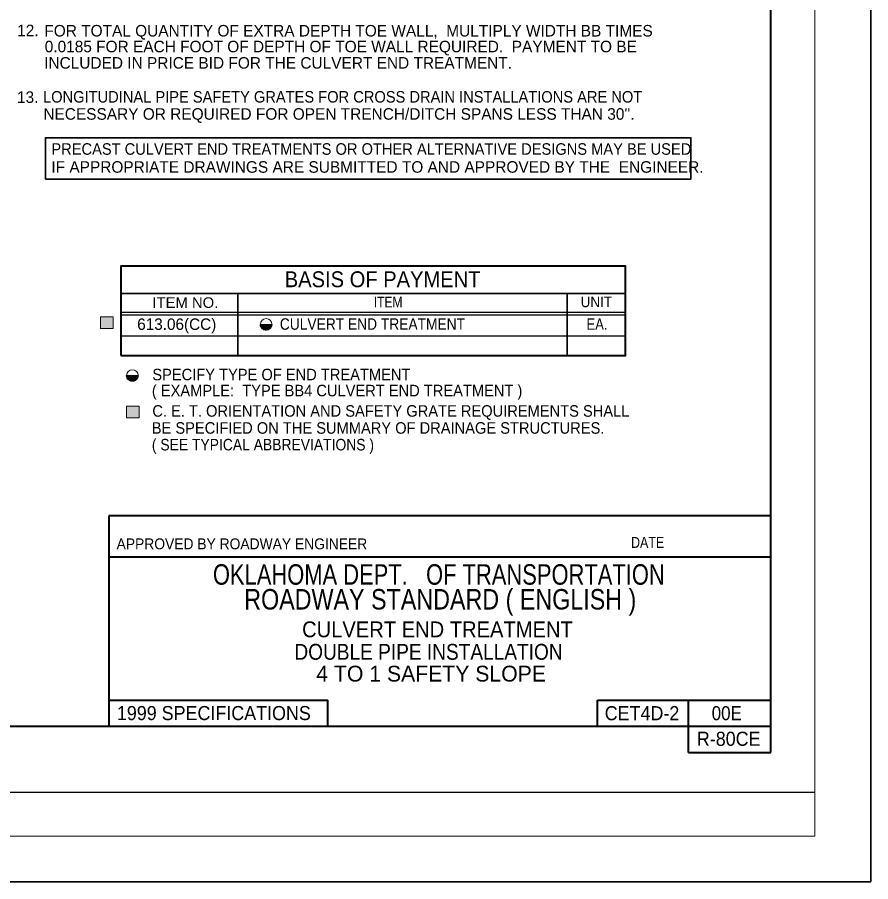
# Model space of a CAD drawing. Extents: x -873 to -38, y -356 to 186.
# Drawn here: x -597.9 to -501, y -356.3 to -258.2 of the extents above; entities that cross this region are included whole.
import ezdxf

# ---------------------------------------------------------------- set-up
doc = ezdxf.new("R2010")
doc.units = 0
doc.header["$LTSCALE"] = 0.5
doc.layers.add('1', color=7, linetype='Continuous', lineweight=13)
doc.layers.add('25', color=7, linetype='Continuous', lineweight=25)
doc.layers.add('15', color=7, linetype='Continuous')

msp = doc.modelspace()

# ---------------------------------------------------------------- hatches: boundary and pattern name
at = {"layer": '1'}
for points in [[(-587.0361, -293.4943), (-588.4868, -293.4943), (-588.4868, -292.1815), (-587.0361, -292.1815)], [(-584.0683, -303.6426), (-585.519, -303.6426), (-585.519, -302.3297), (-584.0683, -302.3297)]]:
    msp.add_hatch(color=256, dxfattribs=at).paths.add_polyline_path(points)

# ---------------------------------------------------------------- linework, layer by layer
for p, q in [((-507.3467, -351.1792), (-507.3467, -121.1746)), ((-867.3547, -351.1792), (-507.3467, -351.1792))]:
    msp.add_line(p, q, dxfattribs=at)
at = {"layer": '1', "lineweight": 40}
for p, q in [((-512.3473, -338.6789), (-512.3473, -133.675)), ((-587.526, -314.7858), (-587.526, -338.6789)), ((-512.3473, -314.7858), (-587.526, -314.7858)), ((-587.526, -319.4332), (-512.3473, -319.4332)), ((-587.526, -335.7), (-562.6514, -335.7)), ((-562.6514, -338.6789), (-562.6514, -335.7)), ((-532.0277, -338.6789), (-532.0277, -335.7)), ((-532.0277, -335.7), (-512.3473, -335.7)), ((-521.7002, -341.6577), (-521.7002, -335.7)), ((-837.3543, -338.6789), (-512.3473, -338.6789)), ((-512.3473, -341.6577), (-512.3473, -338.6789)), ((-521.7002, -341.6577), (-512.3473, -341.6577))]:
    msp.add_line(p, q, dxfattribs=at)
at = {"layer": '1', "lineweight": 35}
for p, q in [((-586.2188, -289.529), (-528.8604, -289.529)), ((-535.4855, -296.5874), (-535.4855, -289.5281)), ((-572.8824, -296.5874), (-572.8824, -289.6277))]:
    msp.add_line(p, q, dxfattribs=at)
at = {"layer": '1', "lineweight": 25}
for p, q in [((-586.0768, -291.6533), (-528.8604, -291.6533)), ((-586.0768, -291.9533), (-528.8604, -291.9533)), ((-570.3137, -293.0609), (-570.3047, -293.0519)), ((-570.3137, -293.1065), (-570.2591, -293.0519)), ((-570.3137, -293.0528), (-569.6821, -293.6848)), ((-570.3137, -293.0988), (-569.7272, -293.6857)), ((-570.3069, -293.1457), (-570.2133, -293.0519)), ((-570.3045, -293.1544), (-569.7811, -293.6774)), ((-570.2974, -293.1821), (-570.1677, -293.0519)), ((-570.2869, -293.2176), (-570.1216, -293.0519)), ((-570.2869, -293.2177), (-569.8367, -293.6678)), ((-570.2745, -293.2507), (-570.0759, -293.0519)), ((-570.2695, -293.0519), (-569.6385, -293.6826)), ((-570.262, -293.2838), (-570.0298, -293.0519)), ((-570.2591, -293.2911), (-569.9111, -293.6395)), ((-570.2493, -293.3172), (-569.984, -293.0519)), ((-570.2342, -293.3477), (-569.9382, -293.0519)), ((-570.2234, -293.0519), (-569.5952, -293.6803)), ((-570.2166, -293.3759), (-569.8923, -293.0519)), ((-570.2099, -293.3863), (-569.9979, -293.5977)), ((-570.1984, -293.4037), (-569.8467, -293.0519)), ((-570.1809, -293.4322), (-569.8007, -293.0519)), ((-570.1773, -293.0519), (-569.5531, -293.6763)), ((-570.1616, -293.4584), (-569.7548, -293.0519)), ((-570.139, -293.4813), (-569.7092, -293.0519)), ((-570.1319, -293.0519), (-569.5115, -293.6722)), ((-570.1159, -293.5044), (-569.6629, -293.0519)), ((-570.093, -293.5273), (-569.6173, -293.0519)), ((-570.0859, -293.0519), (-569.4746, -293.6632)), ((-570.0693, -293.549), (-569.5719, -293.0519)), ((-570.0419, -293.5684), (-569.5258, -293.0519)), ((-570.0404, -293.0519), (-569.4433, -293.6487)), ((-570.0149, -293.5869), (-569.4798, -293.0519)), ((-569.9942, -293.0519), (-569.4121, -293.6338)), ((-569.9878, -293.6051), (-569.4342, -293.0519)), ((-569.9578, -293.6213), (-569.3883, -293.0519)), ((-569.9486, -293.0519), (-569.3808, -293.6197)), ((-569.9248, -293.6338), (-569.3423, -293.0519)), ((-569.9023, -293.0519), (-569.3493, -293.6049)), ((-569.8918, -293.6466), (-569.2967, -293.0519)), ((-569.8586, -293.6591), (-569.2508, -293.0519)), ((-569.8569, -293.0519), (-569.3192, -293.5895)), ((-569.8245, -293.6712), (-569.2052, -293.0519)), ((-569.8111, -293.0519), (-569.2933, -293.5691)), ((-569.7844, -293.6769), (-569.1596, -293.0519)), ((-569.7655, -293.0519), (-569.2679, -293.549)), ((-569.7446, -293.6827), (-569.1132, -293.0519)), ((-569.7197, -293.0519), (-569.2435, -293.5278)), ((-569.7015, -293.6853), (-569.0679, -293.0519)), ((-569.6733, -293.0519), (-569.2208, -293.5047)), ((-569.6532, -293.6835), (-569.0218, -293.0523)), ((-569.6279, -293.0519), (-569.1977, -293.4819)), ((-569.6052, -293.6812), (-569.0264, -293.1022)), ((-569.5817, -293.0519), (-569.1768, -293.4566)), ((-569.5546, -293.6766), (-569.0364, -293.1582)), ((-569.5361, -293.0519), (-569.1579, -293.4303)), ((-569.5036, -293.6713), (-569.0533, -293.2209)), ((-569.4902, -293.0519), (-569.1383, -293.4038)), ((-569.4446, -293.0519), (-569.1204, -293.3763)), ((-569.4281, -293.6413), (-569.0758, -293.2897)), ((-569.399, -293.0519), (-569.1027, -293.3477)), ((-569.3529, -293.0519), (-569.0857, -293.3186)), ((-569.3427, -293.6019), (-569.1244, -293.3838)), ((-569.3071, -293.0519), (-569.0742, -293.2845)), ((-569.2608, -293.0519), (-569.0628, -293.2502)), ((-569.2153, -293.0519), (-569.0517, -293.2159)), ((-569.1698, -293.0519), (-569.041, -293.1803)), ((-569.1239, -293.0519), (-569.0329, -293.1425)), ((-569.0779, -293.0519), (-569.0264, -293.1034)), ((-569.0321, -293.0519), (-569.0229, -293.0612)), ((-586.1481, -294.3617), (-528.8604, -294.3617)), ((-585.5097, -298.8682), (-585.5005, -298.8592)), ((-585.5097, -298.9142), (-585.4551, -298.8592)), ((-585.5097, -298.8604), (-584.8784, -299.4922)), ((-585.5097, -298.9061), (-584.9233, -299.4931)), ((-585.503, -298.953), (-585.4092, -298.8592)), ((-585.5003, -298.9617), (-584.9774, -299.4852)), ((-585.4934, -298.9897), (-585.3636, -298.8592)), ((-585.4834, -299.0248), (-585.3176, -298.8592)), ((-585.4834, -299.0252), (-585.0326, -299.4751)), ((-585.4705, -299.0582), (-585.2717, -298.8592)), ((-585.4655, -298.8592), (-584.8347, -299.4902)), ((-585.458, -299.0912), (-585.2261, -298.8592)), ((-585.4551, -299.0984), (-585.1073, -299.447)), ((-585.4453, -299.1247), (-585.1799, -298.8592)), ((-585.4301, -299.1555), (-585.1342, -298.8592)), ((-585.4193, -298.8592), (-584.7911, -299.4876)), ((-585.4123, -299.1832), (-585.0883, -298.8592)), ((-585.4061, -299.1936), (-585.1941, -299.4058)), ((-585.3942, -299.2112), (-585.0427, -298.8592)), ((-585.3772, -299.2394), (-584.9965, -298.8592)), ((-585.3738, -298.8592), (-584.7492, -299.4837)), ((-585.3576, -299.2657), (-584.9511, -298.8592)), ((-585.3348, -299.2889), (-584.9053, -298.8592)), ((-585.3278, -298.8592), (-584.7077, -299.4797)), ((-585.3124, -299.312), (-584.8592, -298.8592)), ((-585.289, -299.3347), (-584.8136, -298.8592)), ((-585.2824, -298.8592), (-584.6704, -299.4708)), ((-585.2653, -299.3563), (-584.7677, -298.8592)), ((-585.2378, -299.3757), (-584.7221, -298.8592)), ((-585.2366, -298.8592), (-584.6397, -299.4562)), ((-585.2109, -299.3942), (-584.6759, -298.8592)), ((-585.1902, -298.8592), (-584.6083, -299.4418)), ((-585.1836, -299.4126), (-584.6302, -298.8592)), ((-585.1537, -299.4289), (-584.5842, -298.8592)), ((-585.1449, -298.8592), (-584.5767, -299.4273)), ((-585.1209, -299.4418), (-584.5385, -298.8592)), ((-585.0986, -298.8592), (-584.5458, -299.4122)), ((-585.0878, -299.4543), (-584.4925, -298.8592)), ((-585.0548, -299.4668), (-584.4471, -298.8592)), ((-585.0529, -298.8592), (-584.5153, -299.397)), ((-585.0205, -299.4784), (-584.4013, -298.8592)), ((-585.0072, -298.8592), (-584.4896, -299.3768)), ((-584.9802, -299.4842), (-584.3554, -298.8592)), ((-584.9615, -298.8592), (-584.4638, -299.3563)), ((-584.9404, -299.4905), (-584.3096, -298.8592)), ((-584.9155, -298.8592), (-584.4398, -299.3356)), ((-584.8973, -299.4927), (-584.2637, -298.8592)), ((-584.8698, -298.8592), (-584.4167, -299.3122)), ((-584.849, -299.4907), (-584.2179, -298.8597)), ((-584.8238, -298.8592), (-584.3935, -299.2892)), ((-584.8013, -299.4887), (-584.2223, -298.9095)), ((-584.7777, -298.8592), (-584.3733, -299.2638)), ((-584.7509, -299.4839), (-584.2324, -298.9656)), ((-584.7321, -298.8592), (-584.3537, -299.2376)), ((-584.6996, -299.4787), (-584.2491, -299.0283)), ((-584.6862, -298.8592), (-584.3342, -299.2113)), ((-584.6409, -298.8592), (-584.3162, -299.1837)), ((-584.6239, -299.4493), (-584.272, -299.097)), ((-584.5947, -298.8592), (-584.2987, -299.1555)), ((-584.5489, -298.8592), (-584.2817, -299.1259)), ((-584.5387, -299.4095), (-584.3208, -299.1914)), ((-584.5029, -298.8592), (-584.2702, -299.0917)), ((-584.4573, -298.8592), (-584.2592, -299.0576)), ((-584.4112, -298.8592), (-584.2475, -299.0232)), ((-584.366, -298.8592), (-584.237, -298.988)), ((-584.3198, -298.8592), (-584.2292, -298.9501)), ((-584.2742, -298.8592), (-584.2223, -298.9109)), ((-584.2278, -298.8592), (-584.2187, -298.8687)), ((-852.3541, -346.1788), (-507.3467, -346.1788))]:
    msp.add_line(p, q, dxfattribs=at)
at = {"layer": '1', "lineweight": 35}
for points in [[(-500.9976, -84.823), (-872.8169, -84.823), (-872.8169, -356.3327), (-500.9976, -356.3327)], [(-594.7409, -276.5484), (-521.4281, -276.5484), (-521.4281, -271.8596), (-594.7409, -271.8596)]]:
    msp.add_lwpolyline(points, close=True, dxfattribs=at)
at = {"layer": '1', "lineweight": 40}
msp.add_lwpolyline([(-586.1587, -296.5874), (-528.8604, -296.5874), (-528.8604, -286.4495), (-586.1587, -286.4495)], close=True, dxfattribs=at)
at = {"layer": '1'}
for points in [[(-587.0361, -293.4943), (-588.4868, -293.4943), (-588.4868, -292.1815), (-587.0361, -292.1815)], [(-584.0683, -303.6426), (-585.519, -303.6426), (-585.519, -302.3297), (-584.0683, -302.3297)]]:
    msp.add_lwpolyline(points, close=True, dxfattribs=at)
at = {"layer": '1', "lineweight": 25}
for points in [[(-570.3137, -293.0519), (-569.0218, -293.0519), (-569.0272, -293.1172), (-569.0432, -293.1925), (-569.0868, -293.3228), (-569.1308, -293.3932), (-569.1904, -293.4747), (-569.2557, -293.5398), (-569.3258, -293.5941), (-569.3967, -293.6263), (-569.489, -293.6699), (-569.6029, -293.6812), (-569.7221, -293.6861), (-569.8309, -293.6699), (-569.9719, -293.6159), (-570.0748, -293.5453), (-570.1677, -293.4532), (-570.2432, -293.3336), (-570.2922, -293.2033), (-570.3137, -293.1172)], [(-585.5097, -298.8592), (-584.2179, -298.8592), (-584.2235, -298.9245), (-584.2397, -298.9999), (-584.2833, -299.1305), (-584.3267, -299.2007), (-584.3863, -299.282), (-584.4517, -299.3472), (-584.5222, -299.4014), (-584.5928, -299.4337), (-584.6848, -299.4777), (-584.7993, -299.4887), (-584.9184, -299.4937), (-585.0267, -299.4777), (-585.1684, -299.4237), (-585.2711, -299.3527), (-585.3636, -299.2605), (-585.4391, -299.1412), (-585.488, -299.0107), (-585.5097, -298.9245)]]:
    msp.add_lwpolyline(points, close=True, dxfattribs=at)
at = {"layer": '1'}
for centre in [(-569.6629, -293.0415), (-584.8589, -298.8489)]:
    msp.add_circle(centre, 0.6558, dxfattribs=at)

# ---------------------------------------------------------------- texts
for s, height, p in [('12.', 1.31, (-597.9444, -260.3207)), ('FOR TOTAL QUANTITY OF EXTRA DEPTH TOE WALL,  MULTIPLY WIDTH BB TIMES ', 1.31, (-594.857, -260.3541)), ('0.0185 FOR EACH FOOT OF DEPTH OF TOE WALL REQUIRED.  PAYMENT TO BE ', 1.31, (-594.8145, -262.1467)), ('INCLUDED IN PRICE BID FOR THE CULVERT END TREATMENT.', 1.31, (-594.8781, -264.0036)), ('13.', 1.31, (-597.9662, -267.8972)), ("NECESSARY OR REQUIRED FOR OPEN TRENCH/DITCH SPANS LESS THAN 30''.", 1.31, (-594.9686, -269.805)), ('IF APPROPRIATE DRAWINGS ARE SUBMITTED TO AND APPROVED BY THE  ENGINEER.', 1.31, (-594.0564, -275.8244)), ('613.06(CC)', 1.3, (-584.3121, -293.6712)), ('4 TO 1 SAFETY SLOPE', 1.8, (-563.9683, -333.6058))]:
    msp.add_text(s, height=height, dxfattribs=at).set_placement(p)
for s, height, width, p in [('LONGITUDINAL PIPE SAFETY GRATES FOR CROSS DRAIN INSTALLATIONS ARE NOT', 1.31, 0.95, (-595.0047, -267.859)), ('PRECAST CULVERT END TREATMENTS OR OTHER ALTERNATIVE DESIGNS MAY BE USED ', 1.31, 0.95, (-594.0564, -273.7833)), ('BASIS OF PAYMENT', 1.8, 0.95, (-567.5517, -288.821)), ('ITEM NO.', 1.2, 1.05, (-582.584, -291.1724)), ('ITEM', 1.2, 0.85, (-557.437, -291.1128)), ('UNIT', 1.2, 0.95, (-533.9409, -291.0874)), ('CULVERT END TREATMENT', 1.3, 0.9, (-568.1091, -293.6549)), ('EA.', 1.3, 0.85, (-533.2749, -293.6632)), ('CULVERT END TREATMENT ', 1.8, 0.95, (-565.5803, -328.5762)), ('DOUBLE PIPE INSTALLATION', 1.8, 0.9, (-566.4529, -331.1293)), ('CET4D-2', 1.6, 0.95, (-531.2072, -337.9954))]:
    msp.add_text(s, height=height, dxfattribs=dict(at, width=width)).set_placement(p)
at = {"layer": '15'}
for s, width, p in [('SPECIFY TYPE OF END TREATMENT', 0.95, (-582.5917, -299.3935)), ('( EXAMPLE:  TYPE BB4 CULVERT END TREATMENT )', 0.95, (-582.6432, -301.2165)), ('C. E. T. ORIENTATION AND SAFETY GRATE REQUIREMENTS SHALL', 0.95, (-582.5917, -303.5283)), ('BE SPECIFIED ON THE SUMMARY OF DRAINAGE STRUCTURES.', 0.95, (-582.6543, -305.461)), ('( SEE TYPICAL ABBREVIATIONS )', 0.9, (-582.6445, -307.3548))]:
    msp.add_text(s, height=1.31, dxfattribs=dict(at, width=width)).set_placement(p)
at = {"layer": '25'}
for s, height, width, p in [('APPROVED BY ROADWAY ENGINEER', 1.237, 0.95, (-586.651, -318.5859)), ('DATE', 1.237, 0.85, (-528.2121, -318.4211)), ('OKLAHOMA DEPT.   OF TRANSPORTATION', 2.327, 0.8, (-575.7079, -322.6062)), ('ROADWAY STANDARD ( ENGLISH )', 2.327, 0.85, (-572.1521, -325.4248)), ('1999 SPECIFICATIONS', 1.6, 0.95, (-586.6176, -337.983)), ('00E', 1.6, 0.9, (-519.0598, -337.994)), ('R-80CE', 1.6, 0.95, (-520.7431, -340.9023))]:
    msp.add_text(s, height=height, dxfattribs=dict(at, width=width)).set_placement(p)

doc.saveas('drawing.dxf')
